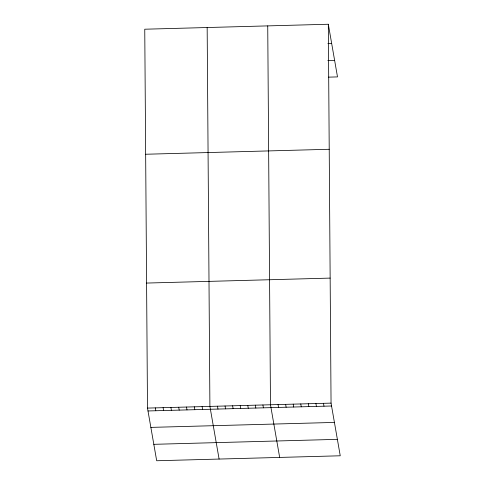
<?xml version="1.0" encoding="UTF-8"?>
<svg xmlns="http://www.w3.org/2000/svg" width="485" height="485" viewBox="0 0 485 485"><rect width="100%" height="100%" fill="white"/><g stroke="black" fill="none" stroke-linecap="round" stroke-linejoin="round"><path stroke-width="0.73" d="M328.315 24.25L144.754 29.215L147.495 408.097L156.685 460.75L340.246 455.785L331.055 403.126L328.315 24.25L337.505 76.903L328.418 77.151M327.896 43.644L331.679 43.541M327.824 60.655L334.638 60.473M145.658 154.248L329.218 149.277M146.591 283.064L330.152 278.099M147.495 408.097L331.055 403.126M147.998 410.959L331.558 405.993M150.865 427.388L334.426 422.423M153.818 444.321L337.378 439.349M323.483 403.332L323.986 406.194M315.911 403.538L316.414 406.4M308.345 403.744L308.842 406.606M300.773 403.95L301.27 406.812M293.201 404.15L293.698 407.018M285.629 404.357L286.126 407.218M278.057 404.563L278.554 407.424M279.669 457.422L270.484 404.769L267.738 25.887M262.912 404.975L263.41 407.837M255.34 405.175L255.837 408.043M247.768 405.381L248.265 408.243M240.196 405.587L240.693 408.449M232.624 405.793L233.121 408.655M225.052 406L225.549 408.861M217.48 406.2L217.977 409.061M219.099 459.059L209.908 406.406L207.162 27.53M202.106 406.618L202.603 409.479M194.303 406.83L194.806 409.692M186.501 407.042L187.004 409.904M178.704 407.248L179.201 410.116M170.902 407.461L171.399 410.322M163.099 407.673L163.597 410.534M155.297 407.885L155.8 410.746"/></g></svg>
